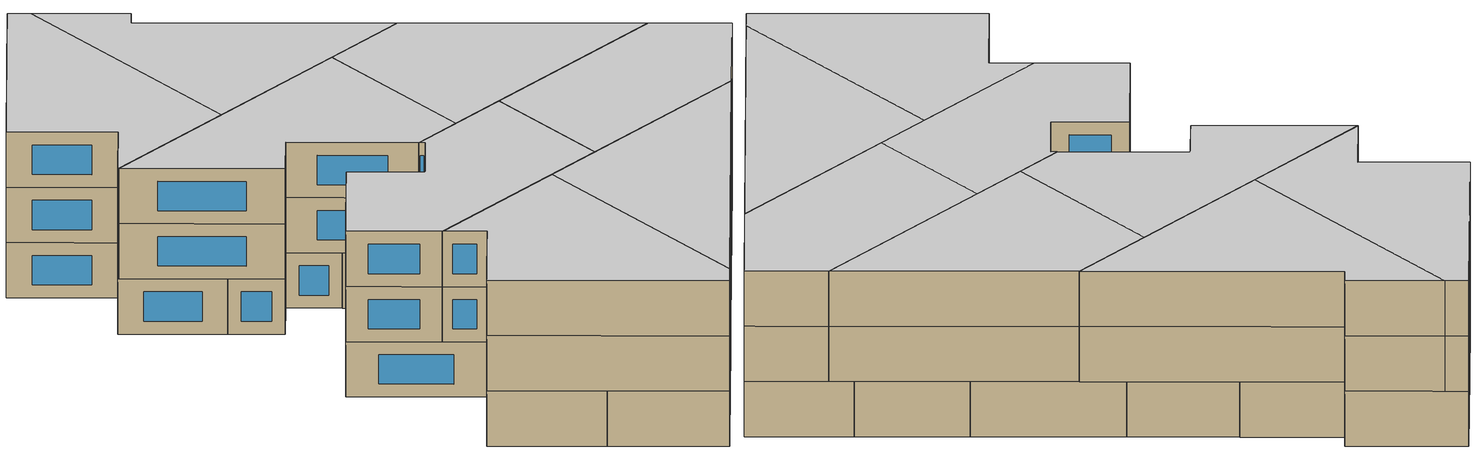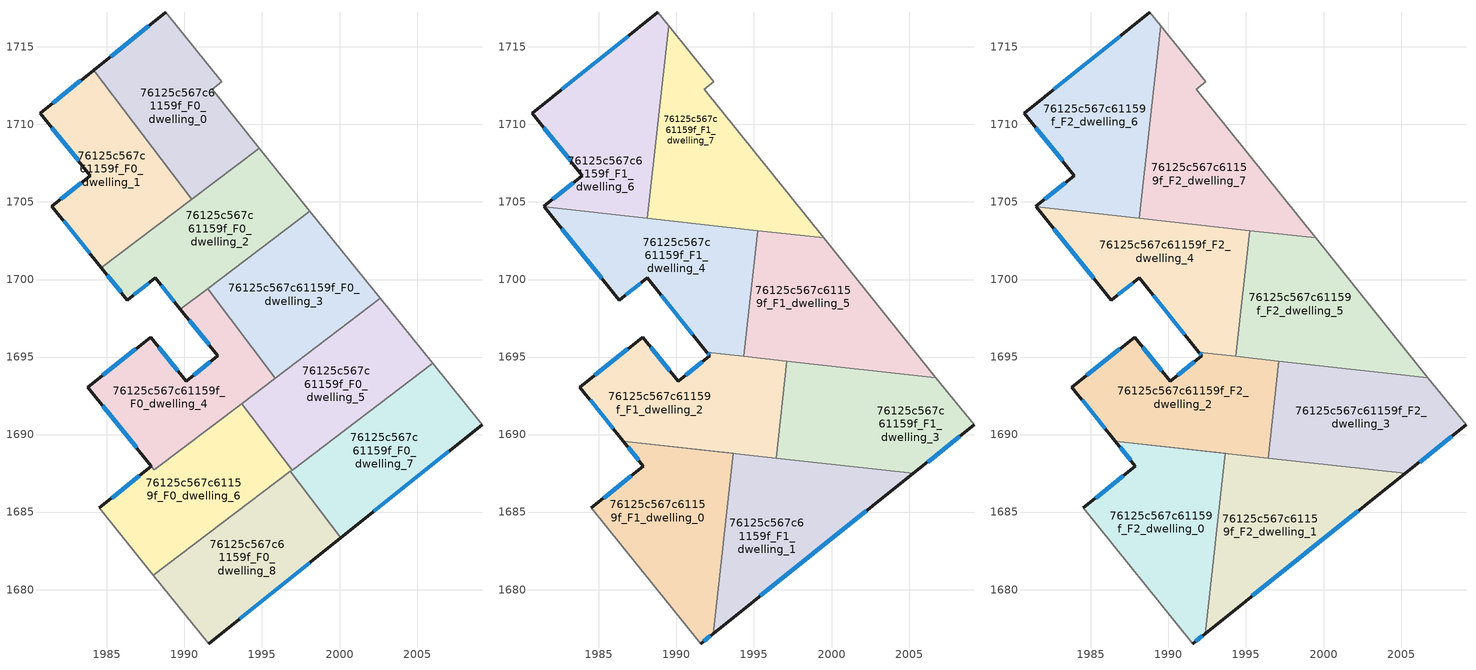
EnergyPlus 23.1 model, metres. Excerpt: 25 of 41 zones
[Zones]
76125c567c61159f_F0_dwelling_0
 floor ground (EU_floor_Construction): 1992.41,1712.76 1991.78,1712.26 1994.83,1708.48 1990.46,1705.16 1984.14,1713.5 1988.81,1717.23 z0
 wall outside (EU_wall_Construction): 1988.81,1717.23 1984.14,1713.5 z0:3
 wall adiabatic (EU_wall_Construction): 1994.83,1708.48 1991.78,1712.26 1992.41,1712.76 1988.81,1717.23 z0:3
 wall to 76125c567c61159f_F0_dwelling_1 (EU_wall_Construction): 1984.14,1713.5 1990.46,1705.16 z0:3
 wall to 76125c567c61159f_F0_dwelling_2 (EU_wall_Construction): 1990.46,1705.16 1994.83,1708.48 z0:3
 window (EU_Window_Construction): 1987.71,1716.35 1985.23,1714.37 z0.7:2.3
76125c567c61159f_F0_dwelling_1
 floor ground (EU_floor_Construction): 1984.14,1713.5 1990.46,1705.16 1984.64,1700.75 1981.45,1704.71 1983.93,1706.7 1980.68,1710.74 z0
 wall outside (EU_wall_Construction): 1984.14,1713.5 1980.68,1710.74 1983.93,1706.7 1981.45,1704.71 1984.64,1700.75 z0:3
 wall to 76125c567c61159f_F0_dwelling_2 (EU_wall_Construction): 1984.64,1700.75 1990.45,1705.16 z0:3
 window (EU_Window_Construction): 1983.35,1706.23 1982.03,1705.18 / 1981.45,1709.79 1983.17,1707.65 / 1983.33,1712.85 1981.49,1711.38 / 1982.2,1703.78 1983.89,1701.68 z0.7:2.3
76125c567c61159f_F0_dwelling_2
 floor ground (EU_floor_Construction): 1994.83,1708.48 1998.1,1704.41 1989.74,1698.08 1988.11,1700.11 1986.31,1698.68 1984.64,1700.75 z0
 wall outside (EU_wall_Construction): 1984.64,1700.75 1986.31,1698.68 1988.11,1700.11 1989.74,1698.08 z0:3
 wall adiabatic (EU_wall_Construction): 1998.1,1704.41 1994.83,1708.48 z0:3
 wall to 76125c567c61159f_F0_dwelling_3 (EU_wall_Construction): 1991.49,1699.4 1998.1,1704.41 z0:3
 wall to 76125c567c61159f_F0_dwelling_4 (EU_wall_Construction): 1989.74,1698.08 1991.49,1699.4 z0:3
 window (EU_Window_Construction): 1988.49,1699.63 1989.36,1698.56 / 1986.73,1699.01 1987.68,1699.77 / 1985.03,1700.26 1985.92,1699.16 z0.7:2.3
76125c567c61159f_F0_dwelling_3
 floor ground (EU_floor_Construction): 1998.1,1704.41 2002.63,1698.78 1995.86,1693.64 1991.49,1699.4 z0
 wall to 76125c567c61159f_F0_dwelling_4 (EU_wall_Construction): 1991.49,1699.4 1995.86,1693.64 z0:3
 wall adiabatic (EU_wall_Construction): 2002.63,1698.78 1998.1,1704.41 z0:3
 wall to 76125c567c61159f_F0_dwelling_5 (EU_wall_Construction): 1995.86,1693.64 2002.63,1698.78 z0:3
76125c567c61159f_F0_dwelling_4
 floor ground (EU_floor_Construction): 1991.49,1699.4 1995.86,1693.64 1988.06,1687.73 1983.77,1693.06 1987.82,1696.29 1990.1,1693.44 1992.15,1695.08 1989.74,1698.08 z0
 wall outside (EU_wall_Construction): 1989.74,1698.08 1992.15,1695.08 1990.1,1693.44 1987.82,1696.29 1983.77,1693.06 1987.87,1687.96 z0:3
 wall to 76125c567c61159f_F0_dwelling_6 (EU_wall_Construction): 1987.87,1687.96 1988.06,1687.73 1993.69,1692 z0:3
 wall to 76125c567c61159f_F0_dwelling_5 (EU_wall_Construction): 1993.69,1692 1995.86,1693.64 z0:3
 window (EU_Window_Construction): 1986.87,1695.53 1984.72,1693.82 / 1989.57,1694.11 1988.35,1695.62 / 1991.67,1694.7 1990.58,1693.83 / 1990.31,1697.37 1991.58,1695.79 / 1984.73,1691.86 1986.91,1689.16 z0.7:2.3
76125c567c61159f_F0_dwelling_5
 floor ground (EU_floor_Construction): 2002.63,1698.78 2006,1694.59 1996.94,1687.71 1993.69,1692 z0
 wall to 76125c567c61159f_F0_dwelling_6 (EU_wall_Construction): 1993.69,1692 1996.94,1687.71 z0:3
 wall adiabatic (EU_wall_Construction): 2006,1694.59 2002.63,1698.78 z0:3
 wall to 76125c567c61159f_F0_dwelling_7 (EU_wall_Construction): 1996.94,1687.71 2006,1694.59 z0:3
76125c567c61159f_F0_dwelling_6
 floor ground (EU_floor_Construction): 1993.69,1692 1996.94,1687.71 1988,1680.93 1984.51,1685.28 1987.87,1687.96 1988.06,1687.73 z0
 wall outside (EU_wall_Construction): 1987.87,1687.96 1984.51,1685.28 z0:3
 wall adiabatic (EU_wall_Construction): 1984.51,1685.28 1988,1680.93 z0:3
 wall to 76125c567c61159f_F0_dwelling_8 (EU_wall_Construction): 1988,1680.93 1996.82,1687.62 z0:3
 wall to 76125c567c61159f_F0_dwelling_7 (EU_wall_Construction): 1996.82,1687.62 1996.94,1687.71 z0:3
 window (EU_Window_Construction): 1987.08,1687.33 1985.3,1685.91 z0.7:2.3
76125c567c61159f_F0_dwelling_7
 floor ground (EU_floor_Construction): 2006,1694.59 2009.19,1690.62 2000.07,1683.33 1996.82,1687.62 z0
 wall outside (EU_wall_Construction): 2000.07,1683.33 2009.19,1690.62 z0:3
 wall to 76125c567c61159f_F0_dwelling_8 (EU_wall_Construction): 1996.82,1687.62 2000.07,1683.33 z0:3
 wall adiabatic (EU_wall_Construction): 2009.19,1690.62 2006,1694.59 z0:3
 window (EU_Window_Construction): 2002.21,1685.04 2007.05,1688.91 z0.7:2.3
76125c567c61159f_F0_dwelling_8
 floor ground (EU_floor_Construction): 1996.82,1687.62 2000.07,1683.33 1991.55,1676.52 1988,1680.93 z0
 wall outside (EU_wall_Construction): 1991.55,1676.52 2000.07,1683.33 z0:3
 wall adiabatic (EU_wall_Construction): 1988,1680.93 1991.55,1676.52 z0:3
 window (EU_Window_Construction): 1993.55,1678.12 1998.07,1681.73 z0.7:2.3
76125c567c61159f_F1_dwelling_0
 floor to 76125c567c61159f_F0_dwelling_6 (EU_floor_Construction): 1993.66,1688.78 1993.23,1684.9 1988,1680.93 1984.51,1685.28 1987.87,1687.96 1988.06,1687.73 1989.99,1689.19 z3
 floor to 76125c567c61159f_F0_dwelling_8 (EU_floor_Construction): 1993.23,1684.9 1992.37,1677.17 1991.55,1676.52 1988,1680.93 z3
 floor to 76125c567c61159f_F0_dwelling_4 (EU_floor_Construction): 1989.99,1689.19 1988.06,1687.73 1986.58,1689.57 z3
 wall outside (EU_wall_Construction): 1991.55,1676.52 1992.37,1677.17 / 1986.58,1689.57 1987.87,1687.96 1984.51,1685.28 z3:6
 wall to 76125c567c61159f_F1_dwelling_1 (EU_wall_Construction): 1992.37,1677.17 1993.66,1688.78 1986.58,1689.57 z3:6
 wall adiabatic (EU_wall_Construction): 1984.51,1685.28 1991.55,1676.52 z3:6
 window (EU_Window_Construction): 1991.74,1676.67 1992.18,1677.02 / 1987.08,1687.33 1985.3,1685.91 / 1986.88,1689.19 1987.57,1688.34 z3.7:5.3
76125c567c61159f_F1_dwelling_1
 floor to 76125c567c61159f_F0_dwelling_8 (EU_floor_Construction): 1996.82,1687.62 2000.07,1683.33 1992.37,1677.17 1993.23,1684.9 z3
 floor to 76125c567c61159f_F0_dwelling_7 (EU_floor_Construction): 2005.28,1687.5 2000.07,1683.33 1996.82,1687.62 1997.75,1688.33 z3
 floor to 76125c567c61159f_F0_dwelling_6 (EU_floor_Construction): 1996.35,1688.49 1996.94,1687.71 1993.23,1684.9 1993.66,1688.78 1990.91,1689.09 z3
 floor to 76125c567c61159f_F0_dwelling_5 (EU_floor_Construction): 1997.75,1688.33 1996.94,1687.71 1996.35,1688.49 z3
 wall outside (EU_wall_Construction): 1992.37,1677.17 2005.28,1687.5 z3:6
 wall to 76125c567c61159f_F1_dwelling_2 (EU_wall_Construction): 1996.43,1688.48 1986.58,1689.57 z3:6
 wall to 76125c567c61159f_F1_dwelling_3 (EU_wall_Construction): 2005.28,1687.5 1996.43,1688.48 z3:6
 window (EU_Window_Construction): 1995.4,1679.59 2002.25,1685.07 z3.7:5.3
76125c567c61159f_F1_dwelling_2
 floor to 76125c567c61159f_F0_dwelling_4 (EU_floor_Construction): 1994.83,1695 1995.86,1693.64 1989.99,1689.19 1986.58,1689.57 1983.77,1693.06 1987.82,1696.29 1990.1,1693.44 1992.15,1695.08 1991.96,1695.31 z3
 floor to 76125c567c61159f_F0_dwelling_6 (EU_floor_Construction): 1993.69,1692 1996.35,1688.49 1989.99,1689.19 z3
 floor to 76125c567c61159f_F0_dwelling_3 (EU_floor_Construction): 1997.13,1694.74 1997.11,1694.59 1995.86,1693.64 1994.83,1695 z3
 floor to 76125c567c61159f_F0_dwelling_5 (EU_floor_Construction): 1997.11,1694.59 1996.43,1688.48 1996.35,1688.49 1993.69,1692 z3
 wall outside (EU_wall_Construction): 1991.96,1695.31 1992.15,1695.08 1990.1,1693.44 1987.82,1696.29 1983.77,1693.06 1986.58,1689.57 z3:6
 wall to 76125c567c61159f_F1_dwelling_3 (EU_wall_Construction): 1996.43,1688.48 1997.13,1694.74 z3:6
 wall to 76125c567c61159f_F1_dwelling_5 (EU_wall_Construction): 1997.13,1694.74 1994.36,1695.05 z3:6
 wall to 76125c567c61159f_F1_dwelling_4 (EU_wall_Construction): 1994.35,1695.05 1991.96,1695.31 z3:6
 window (EU_Window_Construction): 1984.43,1692.24 1985.92,1690.39 / 1986.87,1695.53 1984.72,1693.82 / 1989.57,1694.11 1988.35,1695.62 / 1991.67,1694.7 1990.58,1693.83 / 1992.01,1695.26 1992.11,1695.14 z3.7:5.3
76125c567c61159f_F1_dwelling_3
 floor to 76125c567c61159f_F0_dwelling_7 (EU_floor_Construction): 2006.73,1693.68 2009.19,1690.62 2005.28,1687.5 1997.75,1688.33 2005.05,1693.86 z3
 floor to 76125c567c61159f_F0_dwelling_5 (EU_floor_Construction): 2005.05,1693.86 1997.75,1688.33 1996.43,1688.48 1997.11,1694.59 1997.29,1694.72 z3
 floor to 76125c567c61159f_F0_dwelling_3 (EU_floor_Construction): 1997.29,1694.72 1997.11,1694.59 1997.13,1694.74 z3
 wall outside (EU_wall_Construction): 2005.28,1687.5 2009.19,1690.62 z3:6
 wall adiabatic (EU_wall_Construction): 2009.19,1690.62 2006.73,1693.68 z3:6
 wall to 76125c567c61159f_F1_dwelling_5 (EU_wall_Construction): 2006.73,1693.68 1997.13,1694.74 z3:6
 window (EU_Window_Construction): 2006.2,1688.23 2008.27,1689.89 z3.7:5.3
76125c567c61159f_F1_dwelling_4
 floor to 76125c567c61159f_F0_dwelling_2 (EU_floor_Construction): 1995.25,1703.16 1995.15,1702.18 1989.74,1698.08 1988.11,1700.11 1986.31,1698.68 1984.64,1700.75 1988.76,1703.88 z3
 floor to 76125c567c61159f_F0_dwelling_1 (EU_floor_Construction): 1988.76,1703.88 1984.64,1700.75 1981.47,1704.69 z3
 floor to 76125c567c61159f_F0_dwelling_3 (EU_floor_Construction): 1995.15,1702.18 1994.41,1695.55 1991.49,1699.4 z3
 floor to 76125c567c61159f_F0_dwelling_4 (EU_floor_Construction): 1991.49,1699.4 1994.41,1695.55 1994.36,1695.05 1991.96,1695.31 1989.74,1698.08 z3
 wall outside (EU_wall_Construction): 1981.47,1704.69 1986.31,1698.68 1988.11,1700.11 1991.96,1695.31 z3:6
 wall to 76125c567c61159f_F1_dwelling_5 (EU_wall_Construction): 1994.35,1695.05 1995.25,1703.16 z3:6
 wall to 76125c567c61159f_F1_dwelling_7 (EU_wall_Construction): 1995.25,1703.16 1988.13,1703.95 z3:6
 wall to 76125c567c61159f_F1_dwelling_6 (EU_wall_Construction): 1988.13,1703.95 1981.47,1704.69 z3:6
 window (EU_Window_Construction): 1989.01,1698.98 1991.06,1696.44 / 1986.73,1699.01 1987.68,1699.77 / 1982.61,1703.28 1985.17,1700.09 z3.7:5.3
76125c567c61159f_F1_dwelling_5
 floor to 76125c567c61159f_F0_dwelling_3 (EU_floor_Construction): 1999.48,1702.69 2002.63,1698.78 1997.29,1694.72 1994.83,1695 1994.41,1695.55 1995.15,1702.18 1996.29,1703.04 z3
 floor to 76125c567c61159f_F0_dwelling_4 (EU_floor_Construction): 1994.41,1695.55 1994.83,1695 1994.36,1695.05 z3
 floor to 76125c567c61159f_F0_dwelling_2 (EU_floor_Construction): 1996.29,1703.04 1995.15,1702.18 1995.25,1703.16 z3
 floor to 76125c567c61159f_F0_dwelling_5 (EU_floor_Construction): 2002.63,1698.78 2006,1694.59 2005.05,1693.86 1997.29,1694.72 z3
 floor to 76125c567c61159f_F0_dwelling_7 (EU_floor_Construction): 2006,1694.59 2006.73,1693.68 2005.05,1693.86 z3
 wall adiabatic (EU_wall_Construction): 2006.73,1693.68 1999.48,1702.69 z3:6
 wall to 76125c567c61159f_F1_dwelling_7 (EU_wall_Construction): 1999.48,1702.69 1995.25,1703.16 z3:6
76125c567c61159f_F1_dwelling_6
 floor to 76125c567c61159f_F0_dwelling_1 (EU_floor_Construction): 1984.14,1713.5 1988.54,1707.69 1988.13,1703.95 1981.47,1704.69 1981.45,1704.71 1983.93,1706.7 1980.68,1710.74 z3
 floor to 76125c567c61159f_F0_dwelling_0 (EU_floor_Construction): 1988.81,1717.23 1989.5,1716.37 1988.54,1707.69 1984.14,1713.5 z3
 wall outside (EU_wall_Construction): 1988.81,1717.23 1980.68,1710.74 1983.93,1706.7 1981.45,1704.71 z3:6
 wall adiabatic (EU_wall_Construction): 1989.5,1716.37 1988.81,1717.23 / 1981.45,1704.71 1981.47,1704.69 z3:6
 wall to 76125c567c61159f_F1_dwelling_7 (EU_wall_Construction): 1988.13,1703.95 1989.5,1716.37 z3:6
 window (EU_Window_Construction): 1983.35,1706.23 1982.03,1705.18 / 1981.45,1709.79 1983.17,1707.65 / 1986.9,1715.7 1982.59,1712.26 z3.7:5.3
76125c567c61159f_F1_dwelling_7
 floor to 76125c567c61159f_F0_dwelling_0 (EU_floor_Construction): 1992.41,1712.76 1991.78,1712.26 1994.83,1708.48 1990.46,1705.16 1988.54,1707.69 1989.5,1716.37 z3
 floor to 76125c567c61159f_F0_dwelling_2 (EU_floor_Construction): 1994.83,1708.48 1998.1,1704.41 1996.29,1703.04 1988.76,1703.88 z3
 floor to 76125c567c61159f_F0_dwelling_1 (EU_floor_Construction): 1988.54,1707.69 1990.46,1705.16 1988.76,1703.88 1988.13,1703.95 z3
 floor to 76125c567c61159f_F0_dwelling_3 (EU_floor_Construction): 1998.1,1704.41 1999.48,1702.69 1996.29,1703.04 z3
 wall adiabatic (EU_wall_Construction): 1999.48,1702.69 1991.78,1712.26 1992.41,1712.76 1989.5,1716.37 z3:6
76125c567c61159f_F2_dwelling_0
 floor to 76125c567c61159f_F1_dwelling_0 (EU_floor_Construction): 1993.66,1688.78 1992.37,1677.17 1991.55,1676.52 1984.51,1685.28 1987.87,1687.96 1986.58,1689.57 z6
 wall outside (EU_wall_Construction): 1991.55,1676.52 1992.37,1677.17 / 1986.58,1689.57 1987.87,1687.96 1984.51,1685.28 z6:9
 wall to 76125c567c61159f_F2_dwelling_1 (EU_wall_Construction): 1992.37,1677.17 1993.66,1688.78 1986.58,1689.57 z6:9
 wall adiabatic (EU_wall_Construction): 1984.51,1685.28 1991.55,1676.52 z6:9
 window (EU_Window_Construction): 1991.74,1676.67 1992.18,1677.02 / 1987.08,1687.33 1985.3,1685.91 / 1986.88,1689.19 1987.57,1688.34 z6.7:8.3
 ceiling to 76125c567c61159f_F3_dwelling_0 (EU_floor_Construction): 1992.37,1677.17 1993.66,1688.78 1986.58,1689.57 1987.87,1687.96 1984.51,1685.28 1991.55,1676.52 z9
76125c567c61159f_F2_dwelling_1
 floor to 76125c567c61159f_F1_dwelling_1 (EU_floor_Construction): 2005.28,1687.5 1992.37,1677.17 1993.66,1688.78 z6
 wall outside (EU_wall_Construction): 1992.37,1677.17 2005.28,1687.5 z6:9
 wall to 76125c567c61159f_F2_dwelling_2 (EU_wall_Construction): 1996.43,1688.48 1986.58,1689.57 z6:9
 wall to 76125c567c61159f_F2_dwelling_3 (EU_wall_Construction): 2005.28,1687.5 1996.43,1688.48 z6:9
 window (EU_Window_Construction): 1995.4,1679.59 2002.25,1685.07 z6.7:8.3
 ceiling to 76125c567c61159f_F3_dwelling_1 (EU_floor_Construction): 2005.28,1687.5 1993.66,1688.78 1992.37,1677.17 z9
76125c567c61159f_F2_dwelling_2
 floor to 76125c567c61159f_F1_dwelling_2 (EU_floor_Construction): 1997.13,1694.74 1996.43,1688.48 1986.58,1689.57 1983.77,1693.06 1987.82,1696.29 1990.1,1693.44 1992.15,1695.08 1991.96,1695.31 z6
 wall outside (EU_wall_Construction): 1991.96,1695.31 1992.15,1695.08 1990.1,1693.44 1987.82,1696.29 1983.77,1693.06 1986.58,1689.57 z6:9
 wall to 76125c567c61159f_F2_dwelling_3 (EU_wall_Construction): 1996.43,1688.48 1997.13,1694.74 z6:9
 wall to 76125c567c61159f_F2_dwelling_5 (EU_wall_Construction): 1997.13,1694.74 1994.36,1695.05 z6:9
 wall to 76125c567c61159f_F2_dwelling_4 (EU_wall_Construction): 1994.35,1695.05 1991.96,1695.31 z6:9
 window (EU_Window_Construction): 1984.43,1692.24 1985.92,1690.39 / 1986.87,1695.53 1984.72,1693.82 / 1989.57,1694.11 1988.35,1695.62 / 1991.67,1694.7 1990.58,1693.83 / 1992.01,1695.26 1992.11,1695.14 z6.7:8.3
 ceiling to 76125c567c61159f_F3_dwelling_2 (EU_floor_Construction): 1996.43,1688.48 1997.13,1694.74 1991.96,1695.31 1992.15,1695.08 1990.1,1693.44 1987.82,1696.29 1983.77,1693.06 1986.58,1689.57 z9
76125c567c61159f_F2_dwelling_3
 floor to 76125c567c61159f_F1_dwelling_3 (EU_floor_Construction): 2006.73,1693.68 2009.19,1690.62 2005.28,1687.5 1996.43,1688.48 1997.13,1694.74 z6
 wall outside (EU_wall_Construction): 2005.28,1687.5 2009.19,1690.62 z6:9
 wall adiabatic (EU_wall_Construction): 2009.19,1690.62 2006.73,1693.68 z6:9
 wall to 76125c567c61159f_F2_dwelling_5 (EU_wall_Construction): 2006.73,1693.68 1997.13,1694.74 z6:9
 window (EU_Window_Construction): 2006.2,1688.23 2008.27,1689.89 z6.7:8.3
 ceiling to 76125c567c61159f_F3_dwelling_3 (EU_floor_Construction): 2009.19,1690.62 2006.73,1693.68 1997.13,1694.74 1996.43,1688.48 2005.28,1687.5 z9
76125c567c61159f_F2_dwelling_4
 floor to 76125c567c61159f_F1_dwelling_4 (EU_floor_Construction): 1995.25,1703.16 1994.35,1695.05 1991.96,1695.31 1988.11,1700.11 1986.31,1698.68 1981.47,1704.69 z6
 wall outside (EU_wall_Construction): 1981.47,1704.69 1986.31,1698.68 1988.11,1700.11 1991.96,1695.31 z6:9
 wall to 76125c567c61159f_F2_dwelling_5 (EU_wall_Construction): 1994.35,1695.05 1995.25,1703.16 z6:9
 wall to 76125c567c61159f_F2_dwelling_7 (EU_wall_Construction): 1995.25,1703.16 1988.13,1703.95 z6:9
 wall to 76125c567c61159f_F2_dwelling_6 (EU_wall_Construction): 1988.13,1703.95 1981.47,1704.69 z6:9
 window (EU_Window_Construction): 1989.01,1698.98 1991.06,1696.44 / 1986.73,1699.01 1987.68,1699.77 / 1982.61,1703.28 1985.17,1700.09 z6.7:8.3
 ceiling to 76125c567c61159f_F3_dwelling_4 (EU_floor_Construction): 1994.35,1695.05 1995.25,1703.16 1981.47,1704.69 1986.31,1698.68 1988.11,1700.11 1991.96,1695.31 z9
76125c567c61159f_F2_dwelling_5
 floor to 76125c567c61159f_F1_dwelling_5 (EU_floor_Construction): 1999.48,1702.69 2006.73,1693.68 1994.35,1695.05 1995.25,1703.16 z6
 wall adiabatic (EU_wall_Construction): 2006.73,1693.68 1999.48,1702.69 z6:9
 wall to 76125c567c61159f_F2_dwelling_7 (EU_wall_Construction): 1999.48,1702.69 1995.25,1703.16 z6:9
 ceiling to 76125c567c61159f_F3_dwelling_5 (EU_floor_Construction): 2006.73,1693.68 1999.48,1702.69 1995.25,1703.16 1994.35,1695.05 z9
76125c567c61159f_F2_dwelling_6
 floor to 76125c567c61159f_F1_dwelling_6 (EU_floor_Construction): 1988.81,1717.23 1989.5,1716.37 1988.13,1703.95 1981.47,1704.69 1981.45,1704.71 1983.93,1706.7 1980.68,1710.74 z6
 wall outside (EU_wall_Construction): 1988.81,1717.23 1980.68,1710.74 1983.93,1706.7 1981.45,1704.71 z6:9
 wall adiabatic (EU_wall_Construction): 1989.5,1716.37 1988.81,1717.23 / 1981.45,1704.71 1981.47,1704.69 z6:9
 wall to 76125c567c61159f_F2_dwelling_7 (EU_wall_Construction): 1988.13,1703.95 1989.5,1716.37 z6:9
 window (EU_Window_Construction): 1983.35,1706.23 1982.03,1705.18 / 1981.45,1709.79 1983.17,1707.65 / 1986.9,1715.7 1982.59,1712.26 z6.7:8.3
 ceiling to 76125c567c61159f_F3_dwelling_6 (EU_floor_Construction): 1988.13,1703.95 1989.5,1716.37 1988.81,1717.23 1980.68,1710.74 1983.93,1706.7 1981.45,1704.71 1981.47,1704.69 z9
76125c567c61159f_F2_dwelling_7
 floor to 76125c567c61159f_F1_dwelling_7 (EU_floor_Construction): 1992.41,1712.76 1991.78,1712.26 1999.48,1702.69 1988.13,1703.95 1989.5,1716.37 z6
 wall adiabatic (EU_wall_Construction): 1999.48,1702.69 1991.78,1712.26 1992.41,1712.76 1989.5,1716.37 z6:9
 ceiling to 76125c567c61159f_F3_dwelling_7 (EU_floor_Construction): 1999.48,1702.69 1991.78,1712.26 1992.41,1712.76 1989.5,1716.37 1988.13,1703.95 z9
[Building]
EU S2 Campaign: North Axis=0; Terrain=City; Solar Distribution=FullExterior
[Site:Location]
Budapest.Ferenc.Liszt.Intl.AP: Latitude=47.437; Longitude=19.256; Time Zone=1; Elevation=185
[SizingPeriod:WeatherFileDays]
AnnualSizingPeriod: Begin Month=1; Begin Day of Month=1; End Month=12; End Day of Month=31; Day of Week for Start Day=Monday; Use Weather File Daylight Saving Period=No; Use Weather File Rain and Snow Indicators=No
[MATERIAL]
EU_InternalMass_Material: Roughness=MediumRough; Thickness=0.1; Conductivity=1; Density=1800; Specific Heat=900; Thermal Absorptance=0.9; Solar Absorptance=0.7; Visible Absorptance=0.7
[MATERIAL:NOMASS] Roughness=MediumRough; Thermal Absorptance=0.9; Solar Absorptance=0.7; Visible Absorptance=0.7
Name | Thermal Resistance
EU_wall_NoMass | 0.832559
EU_floor_NoMass | 0.872794
[WINDOWMATERIAL:SIMPLEGLAZINGSYSTEM]
EU_Window_SimpleGlazing: UFactor=2.79869; Solar Heat Gain Coefficient=0.75; Visible Transmittance=0.75
[CONSTRUCTION]
EU_wall_Construction: EU_wall_NoMass
EU_floor_Construction: EU_floor_NoMass
EU_Window_Construction: EU_Window_SimpleGlazing
EU_InternalMass_Construction: EU_InternalMass_Material
[ZONE] Type=1; Multiplier=1; Ceiling Height=autocalculate; Floor Area=autocalculate; Part of Total Floor Area=Yes
Name | Volume
76125c567c61159f_F0_dwelling_0 | 182.194
76125c567c61159f_F1_dwelling_0; 76125c567c61159f_F2_dwelling_0 | 204.917
76125c567c61159f_F0_dwelling_1 | 182.143
76125c567c61159f_F1_dwelling_1; 76125c567c61159f_F2_dwelling_1 | 204.966
76125c567c61159f_F0_dwelling_2 | 182.165
76125c567c61159f_F1_dwelling_2; 76125c567c61159f_F2_dwelling_2 | 205.735
76125c567c61159f_F0_dwelling_3 | 182.167
76125c567c61159f_F1_dwelling_3; 76125c567c61159f_F2_dwelling_3 | 204.947
76125c567c61159f_F0_dwelling_4 | 178.994
76125c567c61159f_F1_dwelling_4; 76125c567c61159f_F2_dwelling_4 | 204.545
76125c567c61159f_F0_dwelling_5 | 182.177
76125c567c61159f_F1_dwelling_5; 76125c567c61159f_F2_dwelling_5 | 204.55
76125c567c61159f_F0_dwelling_6 | 185.35
76125c567c61159f_F1_dwelling_6; 76125c567c61159f_F2_dwelling_6 | 204.942
76125c567c61159f_F0_dwelling_7 | 182.173
76125c567c61159f_F1_dwelling_7; 76125c567c61159f_F2_dwelling_7 | 204.957
76125c567c61159f_F0_dwelling_8 | 182.171
[INTERNALMASS] Construction=EU_InternalMass_Construction
Name | Zone or ZoneList | Surface Area
76125c567c61159f_F0_dwelling_0_EU_InternalMass | 76125c567c61159f_F0_dwelling_0 | 60.7316
76125c567c61159f_F0_dwelling_1_EU_InternalMass | 76125c567c61159f_F0_dwelling_1 | 60.7149
76125c567c61159f_F0_dwelling_2_EU_InternalMass | 76125c567c61159f_F0_dwelling_2 | 60.7217
76125c567c61159f_F0_dwelling_3_EU_InternalMass | 76125c567c61159f_F0_dwelling_3 | 60.7247
76125c567c61159f_F0_dwelling_4_EU_InternalMass | 76125c567c61159f_F0_dwelling_4 | 59.6641
76125c567c61159f_F0_dwelling_5_EU_InternalMass | 76125c567c61159f_F0_dwelling_5 | 60.7269
76125c567c61159f_F0_dwelling_6_EU_InternalMass | 76125c567c61159f_F0_dwelling_6 | 61.7851
76125c567c61159f_F0_dwelling_7_EU_InternalMass | 76125c567c61159f_F0_dwelling_7 | 60.7238
76125c567c61159f_F0_dwelling_8_EU_InternalMass | 76125c567c61159f_F0_dwelling_8 | 60.7242
76125c567c61159f_F1_dwelling_0_EU_InternalMass | 76125c567c61159f_F1_dwelling_0 | 68.3055
76125c567c61159f_F1_dwelling_1_EU_InternalMass | 76125c567c61159f_F1_dwelling_1 | 68.3256
76125c567c61159f_F1_dwelling_2_EU_InternalMass | 76125c567c61159f_F1_dwelling_2 | 68.5793
76125c567c61159f_F1_dwelling_3_EU_InternalMass | 76125c567c61159f_F1_dwelling_3 | 68.3156
76125c567c61159f_F1_dwelling_4_EU_InternalMass | 76125c567c61159f_F1_dwelling_4 | 68.1818
76125c567c61159f_F1_dwelling_5_EU_InternalMass | 76125c567c61159f_F1_dwelling_5 | 68.1833
76125c567c61159f_F1_dwelling_6_EU_InternalMass | 76125c567c61159f_F1_dwelling_6 | 68.3141
76125c567c61159f_F1_dwelling_7_EU_InternalMass | 76125c567c61159f_F1_dwelling_7 | 68.3189
76125c567c61159f_F2_dwelling_0_EU_InternalMass | 76125c567c61159f_F2_dwelling_0 | 68.3055
76125c567c61159f_F2_dwelling_1_EU_InternalMass | 76125c567c61159f_F2_dwelling_1 | 68.3256
76125c567c61159f_F2_dwelling_2_EU_InternalMass | 76125c567c61159f_F2_dwelling_2 | 68.5793
76125c567c61159f_F2_dwelling_3_EU_InternalMass | 76125c567c61159f_F2_dwelling_3 | 68.3156
76125c567c61159f_F2_dwelling_4_EU_InternalMass | 76125c567c61159f_F2_dwelling_4 | 68.1818
76125c567c61159f_F2_dwelling_5_EU_InternalMass | 76125c567c61159f_F2_dwelling_5 | 68.1833
76125c567c61159f_F2_dwelling_6_EU_InternalMass | 76125c567c61159f_F2_dwelling_6 | 68.3141
76125c567c61159f_F2_dwelling_7_EU_InternalMass | 76125c567c61159f_F2_dwelling_7 | 68.3189
[OTHEREQUIPMENT] Fuel Type=Electricity; Design Level Calculation Method=Watts/Area; Power per Zone Floor Area=1; Fraction Latent=0; Fraction Radiant=0; Fraction Lost=0; Carbon Dioxide Generation Rate=0; EndUse Subcategory=EU_Step8_InternalGains
Name | Zone or ZoneList or Space or SpaceList | Schedule
EU_Step8_InternalGain_76125c567c61159f_F0_dwelling_0_f000 | 76125c567c61159f_F0_dwelling_0 | EU_Step8_GainSchedule_76125c567c61159f_F0_dwelling_0_f000
EU_Step8_InternalGain_76125c567c61159f_F0_dwelling_1_f000 | 76125c567c61159f_F0_dwelling_1 | EU_Step8_GainSchedule_76125c567c61159f_F0_dwelling_1_f000
EU_Step8_InternalGain_76125c567c61159f_F0_dwelling_2_f000 | 76125c567c61159f_F0_dwelling_2 | EU_Step8_GainSchedule_76125c567c61159f_F0_dwelling_2_f000
EU_Step8_InternalGain_76125c567c61159f_F0_dwelling_3_f000 | 76125c567c61159f_F0_dwelling_3 | EU_Step8_GainSchedule_76125c567c61159f_F0_dwelling_3_f000
EU_Step8_InternalGain_76125c567c61159f_F0_dwelling_4_f000 | 76125c567c61159f_F0_dwelling_4 | EU_Step8_GainSchedule_76125c567c61159f_F0_dwelling_4_f000
EU_Step8_InternalGain_76125c567c61159f_F0_dwelling_5_f000 | 76125c567c61159f_F0_dwelling_5 | EU_Step8_GainSchedule_76125c567c61159f_F0_dwelling_5_f000
EU_Step8_InternalGain_76125c567c61159f_F0_dwelling_6_f000 | 76125c567c61159f_F0_dwelling_6 | EU_Step8_GainSchedule_76125c567c61159f_F0_dwelling_6_f000
EU_Step8_InternalGain_76125c567c61159f_F0_dwelling_7_f000 | 76125c567c61159f_F0_dwelling_7 | EU_Step8_GainSchedule_76125c567c61159f_F0_dwelling_7_f000
EU_Step8_InternalGain_76125c567c61159f_F0_dwelling_8_f000 | 76125c567c61159f_F0_dwelling_8 | EU_Step8_GainSchedule_76125c567c61159f_F0_dwelling_8_f000
EU_Step8_InternalGain_76125c567c61159f_F1_dwelling_0_f000 | 76125c567c61159f_F1_dwelling_0 | EU_Step8_GainSchedule_76125c567c61159f_F1_dwelling_0_f000
EU_Step8_InternalGain_76125c567c61159f_F1_dwelling_1_f000 | 76125c567c61159f_F1_dwelling_1 | EU_Step8_GainSchedule_76125c567c61159f_F1_dwelling_1_f000
EU_Step8_InternalGain_76125c567c61159f_F1_dwelling_2_f000 | 76125c567c61159f_F1_dwelling_2 | EU_Step8_GainSchedule_76125c567c61159f_F1_dwelling_2_f000
EU_Step8_InternalGain_76125c567c61159f_F1_dwelling_3_f000 | 76125c567c61159f_F1_dwelling_3 | EU_Step8_GainSchedule_76125c567c61159f_F1_dwelling_3_f000
EU_Step8_InternalGain_76125c567c61159f_F1_dwelling_4_f000 | 76125c567c61159f_F1_dwelling_4 | EU_Step8_GainSchedule_76125c567c61159f_F1_dwelling_4_f000
EU_Step8_InternalGain_76125c567c61159f_F1_dwelling_5_f000 | 76125c567c61159f_F1_dwelling_5 | EU_Step8_GainSchedule_76125c567c61159f_F1_dwelling_5_f000
EU_Step8_InternalGain_76125c567c61159f_F1_dwelling_6_f000 | 76125c567c61159f_F1_dwelling_6 | EU_Step8_GainSchedule_76125c567c61159f_F1_dwelling_6_f000
EU_Step8_InternalGain_76125c567c61159f_F1_dwelling_7_f000 | 76125c567c61159f_F1_dwelling_7 | EU_Step8_GainSchedule_76125c567c61159f_F1_dwelling_7_f000
EU_Step8_InternalGain_76125c567c61159f_F2_dwelling_0_f000 | 76125c567c61159f_F2_dwelling_0 | EU_Step8_GainSchedule_76125c567c61159f_F2_dwelling_0_f000
EU_Step8_InternalGain_76125c567c61159f_F2_dwelling_1_f000 | 76125c567c61159f_F2_dwelling_1 | EU_Step8_GainSchedule_76125c567c61159f_F2_dwelling_1_f000
EU_Step8_InternalGain_76125c567c61159f_F2_dwelling_2_f000 | 76125c567c61159f_F2_dwelling_2 | EU_Step8_GainSchedule_76125c567c61159f_F2_dwelling_2_f000
EU_Step8_InternalGain_76125c567c61159f_F2_dwelling_3_f000 | 76125c567c61159f_F2_dwelling_3 | EU_Step8_GainSchedule_76125c567c61159f_F2_dwelling_3_f000
EU_Step8_InternalGain_76125c567c61159f_F2_dwelling_4_f000 | 76125c567c61159f_F2_dwelling_4 | EU_Step8_GainSchedule_76125c567c61159f_F2_dwelling_4_f000
EU_Step8_InternalGain_76125c567c61159f_F2_dwelling_5_f000 | 76125c567c61159f_F2_dwelling_5 | EU_Step8_GainSchedule_76125c567c61159f_F2_dwelling_5_f000
EU_Step8_InternalGain_76125c567c61159f_F2_dwelling_6_f000 | 76125c567c61159f_F2_dwelling_6 | EU_Step8_GainSchedule_76125c567c61159f_F2_dwelling_6_f000
EU_Step8_InternalGain_76125c567c61159f_F2_dwelling_7_f000 | 76125c567c61159f_F2_dwelling_7 | EU_Step8_GainSchedule_76125c567c61159f_F2_dwelling_7_f000
[ZONEVENTILATION:DESIGNFLOWRATE] Schedule=EU_AlwaysOn; Design Flow Rate Calculation Method=AirChanges/Hour; Air Changes per Hour=0.475469; Ventilation Type=Natural; Fan Pressure Rise=0; Fan Total Efficiency=1; Constant Term Coefficient=1; Temperature Term Coefficient=0; Velocity Term Coefficient=0; Velocity Squared Term Coefficient=0; Minimum Indoor Temperature=-100; Maximum Indoor Temperature=100; Delta Temperature=-100; Minimum Outdoor Temperature=-100; Maximum Outdoor Temperature=100; Maximum Wind Speed=40
Name | Zone or ZoneList or Space or SpaceList
EU_ConstantAir_76125c567c61159f_F0_dwelling_0 | 76125c567c61159f_F0_dwelling_0
EU_ConstantAir_76125c567c61159f_F0_dwelling_1 | 76125c567c61159f_F0_dwelling_1
EU_ConstantAir_76125c567c61159f_F0_dwelling_2 | 76125c567c61159f_F0_dwelling_2
EU_ConstantAir_76125c567c61159f_F0_dwelling_3 | 76125c567c61159f_F0_dwelling_3
EU_ConstantAir_76125c567c61159f_F0_dwelling_4 | 76125c567c61159f_F0_dwelling_4
EU_ConstantAir_76125c567c61159f_F0_dwelling_5 | 76125c567c61159f_F0_dwelling_5
EU_ConstantAir_76125c567c61159f_F0_dwelling_6 | 76125c567c61159f_F0_dwelling_6
EU_ConstantAir_76125c567c61159f_F0_dwelling_7 | 76125c567c61159f_F0_dwelling_7
EU_ConstantAir_76125c567c61159f_F0_dwelling_8 | 76125c567c61159f_F0_dwelling_8
EU_ConstantAir_76125c567c61159f_F1_dwelling_0 | 76125c567c61159f_F1_dwelling_0
EU_ConstantAir_76125c567c61159f_F1_dwelling_1 | 76125c567c61159f_F1_dwelling_1
EU_ConstantAir_76125c567c61159f_F1_dwelling_2 | 76125c567c61159f_F1_dwelling_2
EU_ConstantAir_76125c567c61159f_F1_dwelling_3 | 76125c567c61159f_F1_dwelling_3
EU_ConstantAir_76125c567c61159f_F1_dwelling_4 | 76125c567c61159f_F1_dwelling_4
EU_ConstantAir_76125c567c61159f_F1_dwelling_5 | 76125c567c61159f_F1_dwelling_5
EU_ConstantAir_76125c567c61159f_F1_dwelling_6 | 76125c567c61159f_F1_dwelling_6
EU_ConstantAir_76125c567c61159f_F1_dwelling_7 | 76125c567c61159f_F1_dwelling_7
EU_ConstantAir_76125c567c61159f_F2_dwelling_0 | 76125c567c61159f_F2_dwelling_0
EU_ConstantAir_76125c567c61159f_F2_dwelling_1 | 76125c567c61159f_F2_dwelling_1
EU_ConstantAir_76125c567c61159f_F2_dwelling_2 | 76125c567c61159f_F2_dwelling_2
EU_ConstantAir_76125c567c61159f_F2_dwelling_3 | 76125c567c61159f_F2_dwelling_3
EU_ConstantAir_76125c567c61159f_F2_dwelling_4 | 76125c567c61159f_F2_dwelling_4
EU_ConstantAir_76125c567c61159f_F2_dwelling_5 | 76125c567c61159f_F2_dwelling_5
EU_ConstantAir_76125c567c61159f_F2_dwelling_6 | 76125c567c61159f_F2_dwelling_6
EU_ConstantAir_76125c567c61159f_F2_dwelling_7 | 76125c567c61159f_F2_dwelling_7
[HVACTEMPLATE:THERMOSTAT] Constant Heating Setpoint=20; Constant Cooling Setpoint=50
EU_HeatOnly_76125c567c61159f_F0_dwelling_0; EU_HeatOnly_76125c567c61159f_F0_dwelling_1; EU_HeatOnly_76125c567c61159f_F0_dwelling_2; EU_HeatOnly_76125c567c61159f_F0_dwelling_3; EU_HeatOnly_76125c567c61159f_F0_dwelling_4; EU_HeatOnly_76125c567c61159f_F0_dwelling_5; EU_HeatOnly_76125c567c61159f_F0_dwelling_6; EU_HeatOnly_76125c567c61159f_F0_dwelling_7; EU_HeatOnly_76125c567c61159f_F0_dwelling_8; EU_HeatOnly_76125c567c61159f_F1_dwelling_0; EU_HeatOnly_76125c567c61159f_F1_dwelling_1; EU_HeatOnly_76125c567c61159f_F1_dwelling_2; EU_HeatOnly_76125c567c61159f_F1_dwelling_3; EU_HeatOnly_76125c567c61159f_F1_dwelling_4; EU_HeatOnly_76125c567c61159f_F1_dwelling_5; EU_HeatOnly_76125c567c61159f_F1_dwelling_6; EU_HeatOnly_76125c567c61159f_F1_dwelling_7; EU_HeatOnly_76125c567c61159f_F2_dwelling_0; EU_HeatOnly_76125c567c61159f_F2_dwelling_1; EU_HeatOnly_76125c567c61159f_F2_dwelling_2; EU_HeatOnly_76125c567c61159f_F2_dwelling_3; EU_HeatOnly_76125c567c61159f_F2_dwelling_4; EU_HeatOnly_76125c567c61159f_F2_dwelling_5; EU_HeatOnly_76125c567c61159f_F2_dwelling_6; EU_HeatOnly_76125c567c61159f_F2_dwelling_7; EU_HeatOnly_76125c567c61159f_F3_dwelling_0; EU_HeatOnly_76125c567c61159f_F3_dwelling_1; EU_HeatOnly_76125c567c61159f_F3_dwelling_2; EU_HeatOnly_76125c567c61159f_F3_dwelling_3; EU_HeatOnly_76125c567c61159f_F3_dwelling_4; EU_HeatOnly_76125c567c61159f_F3_dwelling_5; EU_HeatOnly_76125c567c61159f_F3_dwelling_6; EU_HeatOnly_76125c567c61159f_F3_dwelling_7; EU_HeatOnly_76125c567c61159f_F4_dwelling_0; EU_HeatOnly_76125c567c61159f_F4_dwelling_1; EU_HeatOnly_76125c567c61159f_F4_dwelling_2; EU_HeatOnly_76125c567c61159f_F4_dwelling_3; EU_HeatOnly_76125c567c61159f_F4_dwelling_4; EU_HeatOnly_76125c567c61159f_F4_dwelling_5; EU_HeatOnly_76125c567c61159f_F4_dwelling_6; EU_HeatOnly_76125c567c61159f_F4_dwelling_7
[HVACTEMPLATE:ZONE:IDEALLOADSAIRSYSTEM] System Availability Schedule=EU_AlwaysOn; Maximum Heating Supply Air Temperature=50; Minimum Cooling Supply Air Temperature=13; Maximum Heating Supply Air Humidity Ratio=0.0156; Minimum Cooling Supply Air Humidity Ratio=0.0077; Heating Limit=NoLimit; Cooling Limit=NoLimit; Heating Availability Schedule=EU_AlwaysOn; Cooling Availability Schedule=EU_CoolingOff; Dehumidification Control Type=ConstantSensibleHeatRatio; Cooling Sensible Heat Ratio=0.7; Dehumidification Setpoint=60; Humidification Control Type=None; Humidification Setpoint=30; Outdoor Air Method=None; Outdoor Air Flow Rate per Person=0.00944; Outdoor Air Flow Rate per Zone Floor Area=0; Outdoor Air Flow Rate per Zone=0; Demand Controlled Ventilation Type=None; Outdoor Air Economizer Type=NoEconomizer; Heat Recovery Type=None; Sensible Heat Recovery Effectiveness=0.7; Latent Heat Recovery Effectiveness=0.65
Name | Template Thermostat
76125c567c61159f_F0_dwelling_0 | EU_HeatOnly_76125c567c61159f_F0_dwelling_0
76125c567c61159f_F0_dwelling_1 | EU_HeatOnly_76125c567c61159f_F0_dwelling_1
76125c567c61159f_F0_dwelling_2 | EU_HeatOnly_76125c567c61159f_F0_dwelling_2
76125c567c61159f_F0_dwelling_3 | EU_HeatOnly_76125c567c61159f_F0_dwelling_3
76125c567c61159f_F0_dwelling_4 | EU_HeatOnly_76125c567c61159f_F0_dwelling_4
76125c567c61159f_F0_dwelling_5 | EU_HeatOnly_76125c567c61159f_F0_dwelling_5
76125c567c61159f_F0_dwelling_6 | EU_HeatOnly_76125c567c61159f_F0_dwelling_6
76125c567c61159f_F0_dwelling_7 | EU_HeatOnly_76125c567c61159f_F0_dwelling_7
76125c567c61159f_F0_dwelling_8 | EU_HeatOnly_76125c567c61159f_F0_dwelling_8
76125c567c61159f_F1_dwelling_0 | EU_HeatOnly_76125c567c61159f_F1_dwelling_0
76125c567c61159f_F1_dwelling_1 | EU_HeatOnly_76125c567c61159f_F1_dwelling_1
76125c567c61159f_F1_dwelling_2 | EU_HeatOnly_76125c567c61159f_F1_dwelling_2
76125c567c61159f_F1_dwelling_3 | EU_HeatOnly_76125c567c61159f_F1_dwelling_3
76125c567c61159f_F1_dwelling_4 | EU_HeatOnly_76125c567c61159f_F1_dwelling_4
76125c567c61159f_F1_dwelling_5 | EU_HeatOnly_76125c567c61159f_F1_dwelling_5
76125c567c61159f_F1_dwelling_6 | EU_HeatOnly_76125c567c61159f_F1_dwelling_6
76125c567c61159f_F1_dwelling_7 | EU_HeatOnly_76125c567c61159f_F1_dwelling_7
76125c567c61159f_F2_dwelling_0 | EU_HeatOnly_76125c567c61159f_F2_dwelling_0
76125c567c61159f_F2_dwelling_1 | EU_HeatOnly_76125c567c61159f_F2_dwelling_1
76125c567c61159f_F2_dwelling_2 | EU_HeatOnly_76125c567c61159f_F2_dwelling_2
76125c567c61159f_F2_dwelling_3 | EU_HeatOnly_76125c567c61159f_F2_dwelling_3
76125c567c61159f_F2_dwelling_4 | EU_HeatOnly_76125c567c61159f_F2_dwelling_4
76125c567c61159f_F2_dwelling_5 | EU_HeatOnly_76125c567c61159f_F2_dwelling_5
76125c567c61159f_F2_dwelling_6 | EU_HeatOnly_76125c567c61159f_F2_dwelling_6
76125c567c61159f_F2_dwelling_7 | EU_HeatOnly_76125c567c61159f_F2_dwelling_7
[SIZING:ZONE] Zone Cooling Design Supply Air Temperature Input Method=SupplyAirTemperature; Zone Cooling Design Supply Air Temperature=13; Zone Heating Design Supply Air Temperature Input Method=SupplyAirTemperature; Zone Heating Design Supply Air Temperature=50; Zone Cooling Design Supply Air Humidity Ratio=0.008; Zone Heating Design Supply Air Humidity Ratio=0.008; Cooling Design Air Flow Method=DesignDay; Cooling Design Air Flow Rate=0; Cooling Minimum Air Flow per Zone Floor Area=0.000762; Cooling Minimum Air Flow=0; Cooling Minimum Air Flow Fraction=0.2; Heating Design Air Flow Method=DesignDay; Heating Design Air Flow Rate=0; Heating Maximum Air Flow per Zone Floor Area=0.002032; Heating Maximum Air Flow=0.141576; Heating Maximum Air Flow Fraction=0.3; Account for Dedicated Outdoor Air System=No; Dedicated Outdoor Air System Control Strategy=NeutralSupplyAir; Dedicated Outdoor Air Low Setpoint Temperature for Design=autosize; Dedicated Outdoor Air High Setpoint Temperature for Design=autosize; Zone Load Sizing Method=Sensible Load Only No Latent Load; Zone Latent Cooling Design Supply Air Humidity Ratio Input Method=HumidityRatioDifference; Zone Cooling Design Supply Air Humidity Ratio Difference=0.005; Zone Latent Heating Design Supply Air Humidity Ratio Input Method=HumidityRatioDifference; Zone Humidification Design Supply Air Humidity Ratio Difference=0.005
76125c567c61159f_F0_dwelling_0; 76125c567c61159f_F0_dwelling_1; 76125c567c61159f_F0_dwelling_2; 76125c567c61159f_F0_dwelling_3; 76125c567c61159f_F0_dwelling_4; 76125c567c61159f_F0_dwelling_5; 76125c567c61159f_F0_dwelling_6; 76125c567c61159f_F0_dwelling_7; 76125c567c61159f_F0_dwelling_8; 76125c567c61159f_F1_dwelling_0; 76125c567c61159f_F1_dwelling_1; 76125c567c61159f_F1_dwelling_2; 76125c567c61159f_F1_dwelling_3; 76125c567c61159f_F1_dwelling_4; 76125c567c61159f_F1_dwelling_5; 76125c567c61159f_F1_dwelling_6; 76125c567c61159f_F1_dwelling_7; 76125c567c61159f_F2_dwelling_0; 76125c567c61159f_F2_dwelling_1; 76125c567c61159f_F2_dwelling_2; 76125c567c61159f_F2_dwelling_3; 76125c567c61159f_F2_dwelling_4; 76125c567c61159f_F2_dwelling_5; 76125c567c61159f_F2_dwelling_6; 76125c567c61159f_F2_dwelling_7
[SCHEDULE:CONSTANT]
Name | Hourly Value
EU_AlwaysOn | 1
EU_CoolingOff | 0
[SCHEDULE:FILE] Column Number=1; Rows to Skip at Top=0; Number of Hours of Data=8760; Column Separator=Comma; Interpolate to Timestep=No; Minutes per Item=60; Adjust Schedule for Daylight Savings=Yes
Name | File
EU_Step8_GainSchedule_76125c567c61159f_F0_dwelling_0_f000 | ../../schedules/76125c567c61159f/76125c567c61159f_F0_dwelling_0_f000_gain.csv
EU_Step8_GainSchedule_76125c567c61159f_F0_dwelling_1_f000 | ../../schedules/76125c567c61159f/76125c567c61159f_F0_dwelling_1_f000_gain.csv
EU_Step8_GainSchedule_76125c567c61159f_F0_dwelling_2_f000 | ../../schedules/76125c567c61159f/76125c567c61159f_F0_dwelling_2_f000_gain.csv
EU_Step8_GainSchedule_76125c567c61159f_F0_dwelling_3_f000 | ../../schedules/76125c567c61159f/76125c567c61159f_F0_dwelling_3_f000_gain.csv
EU_Step8_GainSchedule_76125c567c61159f_F0_dwelling_4_f000 | ../../schedules/76125c567c61159f/76125c567c61159f_F0_dwelling_4_f000_gain.csv
EU_Step8_GainSchedule_76125c567c61159f_F0_dwelling_5_f000 | ../../schedules/76125c567c61159f/76125c567c61159f_F0_dwelling_5_f000_gain.csv
EU_Step8_GainSchedule_76125c567c61159f_F0_dwelling_6_f000 | ../../schedules/76125c567c61159f/76125c567c61159f_F0_dwelling_6_f000_gain.csv
EU_Step8_GainSchedule_76125c567c61159f_F0_dwelling_7_f000 | ../../schedules/76125c567c61159f/76125c567c61159f_F0_dwelling_7_f000_gain.csv
EU_Step8_GainSchedule_76125c567c61159f_F0_dwelling_8_f000 | ../../schedules/76125c567c61159f/76125c567c61159f_F0_dwelling_8_f000_gain.csv
EU_Step8_GainSchedule_76125c567c61159f_F1_dwelling_0_f000 | ../../schedules/76125c567c61159f/76125c567c61159f_F1_dwelling_0_f000_gain.csv
EU_Step8_GainSchedule_76125c567c61159f_F1_dwelling_1_f000 | ../../schedules/76125c567c61159f/76125c567c61159f_F1_dwelling_1_f000_gain.csv
EU_Step8_GainSchedule_76125c567c61159f_F1_dwelling_2_f000 | ../../schedules/76125c567c61159f/76125c567c61159f_F1_dwelling_2_f000_gain.csv
EU_Step8_GainSchedule_76125c567c61159f_F1_dwelling_3_f000 | ../../schedules/76125c567c61159f/76125c567c61159f_F1_dwelling_3_f000_gain.csv
EU_Step8_GainSchedule_76125c567c61159f_F1_dwelling_4_f000 | ../../schedules/76125c567c61159f/76125c567c61159f_F1_dwelling_4_f000_gain.csv
EU_Step8_GainSchedule_76125c567c61159f_F1_dwelling_5_f000 | ../../schedules/76125c567c61159f/76125c567c61159f_F1_dwelling_5_f000_gain.csv
EU_Step8_GainSchedule_76125c567c61159f_F1_dwelling_6_f000 | ../../schedules/76125c567c61159f/76125c567c61159f_F1_dwelling_6_f000_gain.csv
EU_Step8_GainSchedule_76125c567c61159f_F1_dwelling_7_f000 | ../../schedules/76125c567c61159f/76125c567c61159f_F1_dwelling_7_f000_gain.csv
EU_Step8_GainSchedule_76125c567c61159f_F2_dwelling_0_f000 | ../../schedules/76125c567c61159f/76125c567c61159f_F2_dwelling_0_f000_gain.csv
EU_Step8_GainSchedule_76125c567c61159f_F2_dwelling_1_f000 | ../../schedules/76125c567c61159f/76125c567c61159f_F2_dwelling_1_f000_gain.csv
EU_Step8_GainSchedule_76125c567c61159f_F2_dwelling_2_f000 | ../../schedules/76125c567c61159f/76125c567c61159f_F2_dwelling_2_f000_gain.csv
EU_Step8_GainSchedule_76125c567c61159f_F2_dwelling_3_f000 | ../../schedules/76125c567c61159f/76125c567c61159f_F2_dwelling_3_f000_gain.csv
EU_Step8_GainSchedule_76125c567c61159f_F2_dwelling_4_f000 | ../../schedules/76125c567c61159f/76125c567c61159f_F2_dwelling_4_f000_gain.csv
EU_Step8_GainSchedule_76125c567c61159f_F2_dwelling_5_f000 | ../../schedules/76125c567c61159f/76125c567c61159f_F2_dwelling_5_f000_gain.csv
EU_Step8_GainSchedule_76125c567c61159f_F2_dwelling_6_f000 | ../../schedules/76125c567c61159f/76125c567c61159f_F2_dwelling_6_f000_gain.csv
EU_Step8_GainSchedule_76125c567c61159f_F2_dwelling_7_f000 | ../../schedules/76125c567c61159f/76125c567c61159f_F2_dwelling_7_f000_gain.csv
